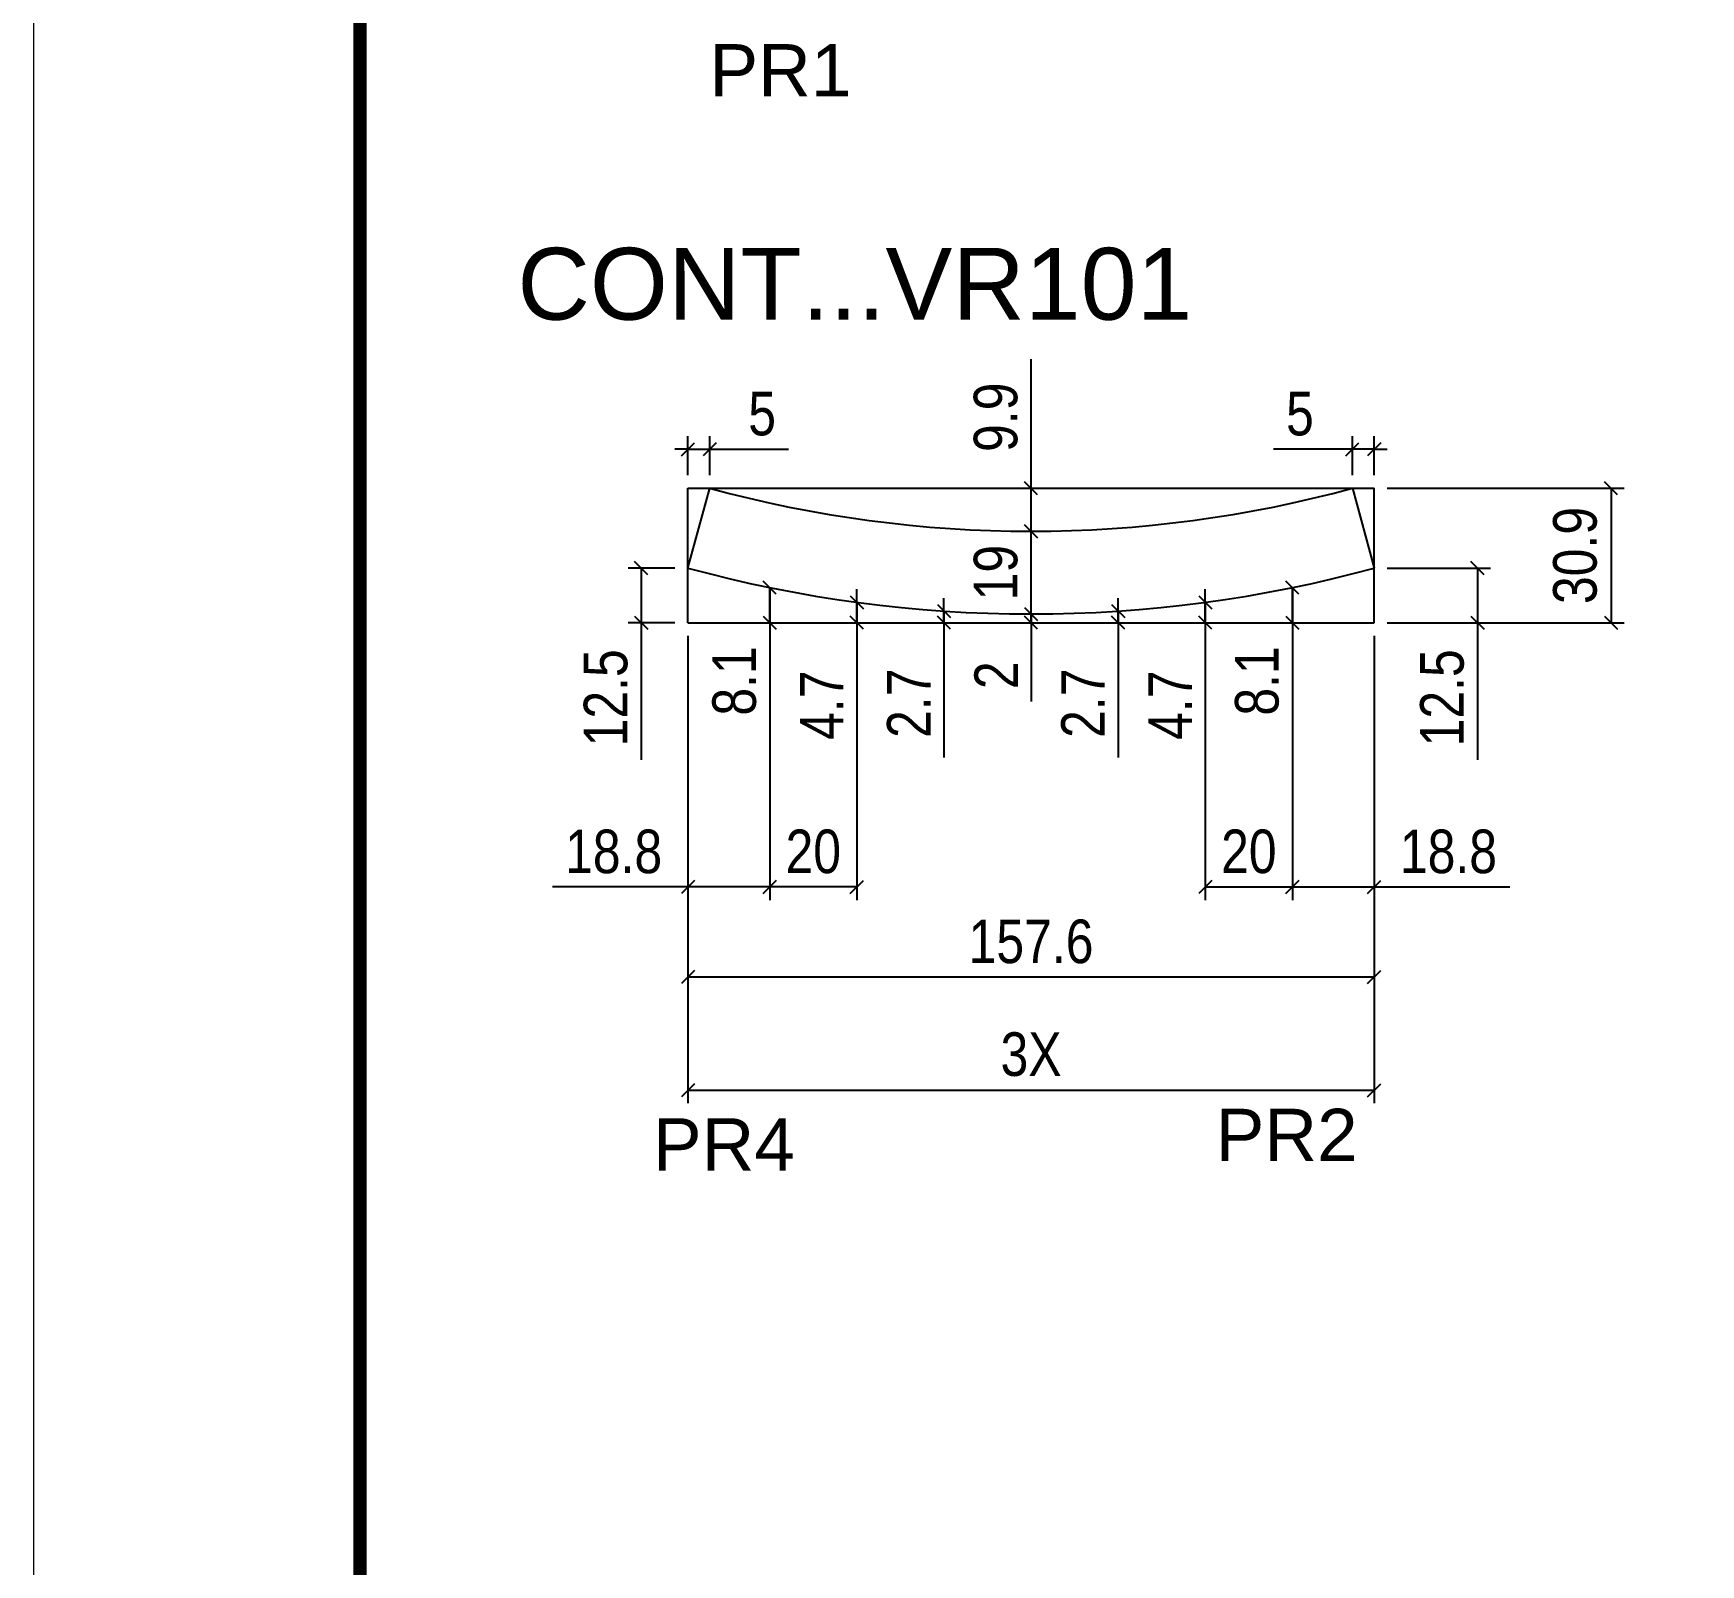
# Model space of a CAD drawing. Extents: x 2815 to 9069, y 548 to 5044.
# Drawn here: x 7584 to 7966.8, y 2139.2 to 2490.7 of the extents above; entities that cross this region are included whole.
import ezdxf

# ---------------------------------------------------------------- set-up
doc = ezdxf.new("R2010")
doc.units = 0
doc.linetypes.add('DASHED', pattern=[0.75, 0.5, -0.25])
for name, color, linetype in [('5', 5, 'Continuous'), ('NOMENCLATURA', 7, 'Continuous'), ('Painéis', 200, 'Continuous')]:
    doc.layers.add(name, color=color, linetype=linetype)
for name, color, linetype, lineweight in [('Escoras', 2, 'Continuous', 25), ('Folhas', 255, 'Continuous', 9), ('SARRAFO DE PRESSAO', 251, 'DASHED', 9)]:
    doc.layers.add(name, color=color, linetype=linetype, lineweight=lineweight)
doc.styles.add('COTA TECNICA-50', font='techl___.ttf', dxfattribs={"height": 10})
doc.styles.get("Standard").update_dxf_attribs({"font": 'arial.ttf'})
doc.dimstyles.new('COTA PAINEL-50', dxfattribs={"dimtxt": 10, "dimasz": 3, "dimexe": 3, "dimexo": 3, "dimgap": 3, "dimtad": 1, "dimdec": 1, "dimzin": 12, "dimdsep": 46, "dimtxsty": 'COTA TECNICA-50', "dimblk1": 'OBLIQUE', "dimblk2": 'OBLIQUE', "dimsah": 1, "dimcen": 0.9, "dimclrd": 4, "dimclre": 4, "dimclrt": 240, "dimadec": 1, "dimazin": 3, "dimtfac": 1, "dimtdec": 1, "dimtmove": 0, "dimatfit": 3, "dimfxl": 1, "dimtolj": 1, "dimtzin": 12, "dimarcsym": 0})

# ---------------------------------------------------------------- blocks, each defined once
blk = doc.blocks.new('9999999999')
at = {"layer": 'Folhas'}
blk.add_lwpolyline([(98138.98, 34190.21), (99623.98, 34190.21), (99623.98, 35240.21), (98138.98, 35240.21)], close=True, dxfattribs=at)
at = {"layer": 'Folhas', "color": 30, "const_width": 3}
blk.add_lwpolyline([(98213.98, 34230.21), (99583.98, 34230.21), (99583.98, 35200.21), (98213.98, 35200.21)], close=True, dxfattribs=at)
blk = doc.blocks.new('_Oblique')
at = {"color": 0, "linetype": 'ByBlock', "lineweight": -2}
blk.add_line((-0.5, -0.5), (0.5, 0.5), dxfattribs=at)
blk = doc.blocks.new('*D726')
at = {"layer": 'Defpoints', "color": 0, "linetype": 'ByBlock', "transparency": 16777216}
for p in [(7734.29, 2355.42), (7891.85, 2355.42), (7891.85, 2274.09)]:
    blk.add_point(p, dxfattribs=at)
at = {"layer": 'Escoras', "color": 4, "linetype": 'ByBlock', "lineweight": -2, "transparency": 16777216}
for p, q in [((7734.29, 2352.42), (7734.29, 2271.09)), ((7891.85, 2352.42), (7891.85, 2271.09)), ((7734.29, 2274.09), (7891.85, 2274.09))]:
    blk.add_line(p, q, dxfattribs=at)
at = {"layer": 'Escoras', "color": 4, "linetype": 'ByBlock', "lineweight": -2, "transparency": 16777216, "xscale": 3, "yscale": 3, "zscale": 3, "rotation": 180}
blk.add_blockref('_Oblique', (7734.29, 2274.09), dxfattribs=at)
at = {"layer": 'Escoras', "color": 4, "linetype": 'ByBlock', "lineweight": -2, "transparency": 16777216, "xscale": 3, "yscale": 3, "zscale": 3}
blk.add_blockref('_Oblique', (7891.85, 2274.09), dxfattribs=at)
at = {"layer": 'Escoras', "color": 240, "linetype": 'ByBlock', "transparency": 16777216, "insert": (7813.07, 2282.2), "char_height": 10, "attachment_point": 5, "style": 'COTA TECNICA-50'}
blk.add_mtext('\\A1;157.6', dxfattribs=at)
blk = doc.blocks.new('*D727')
at = {"layer": 'Defpoints', "color": 0, "linetype": 'ByBlock', "transparency": 16777216}
for p in [(7734.29, 2355.42), (7753.07, 2355.42), (7734.29, 2294.75)]:
    blk.add_point(p, dxfattribs=at)
at = {"layer": 'Escoras', "color": 4, "linetype": 'ByBlock', "lineweight": -2, "transparency": 16777216}
for p, q in [((7734.29, 2352.42), (7734.29, 2291.75)), ((7753.07, 2352.42), (7753.07, 2291.75)), ((7734.29, 2294.75), (7703.17, 2294.75)), ((7753.07, 2294.75), (7734.29, 2294.75))]:
    blk.add_line(p, q, dxfattribs=at)
at = {"layer": 'Escoras', "color": 4, "linetype": 'ByBlock', "lineweight": -2, "transparency": 16777216, "xscale": 3, "yscale": 3, "zscale": 3, "rotation": 180}
blk.add_blockref('_Oblique', (7734.29, 2294.75), dxfattribs=at)
at = {"layer": 'Escoras', "color": 4, "linetype": 'ByBlock', "lineweight": -2, "transparency": 16777216, "xscale": 3, "yscale": 3, "zscale": 3}
blk.add_blockref('_Oblique', (7753.07, 2294.75), dxfattribs=at)
at = {"layer": 'Escoras', "color": 240, "linetype": 'ByBlock', "transparency": 16777216, "insert": (7717.23, 2302.85), "char_height": 10, "attachment_point": 5, "style": 'COTA TECNICA-50'}
blk.add_mtext('\\A1;18.8', dxfattribs=at)
blk = doc.blocks.new('*D728')
at = {"layer": 'Defpoints', "color": 0, "linetype": 'ByBlock', "transparency": 16777216}
for p in [(7753.07, 2355.42), (7773.07, 2355.42), (7753.07, 2294.75)]:
    blk.add_point(p, dxfattribs=at)
at = {"layer": 'Escoras', "color": 4, "linetype": 'ByBlock', "lineweight": -2, "transparency": 16777216}
for p, q in [((7753.07, 2352.42), (7753.07, 2291.75)), ((7773.07, 2352.42), (7773.07, 2291.75)), ((7773.07, 2294.75), (7753.07, 2294.75))]:
    blk.add_line(p, q, dxfattribs=at)
at = {"layer": 'Escoras', "color": 4, "linetype": 'ByBlock', "lineweight": -2, "transparency": 16777216, "xscale": 3, "yscale": 3, "zscale": 3, "rotation": 180}
blk.add_blockref('_Oblique', (7753.07, 2294.75), dxfattribs=at)
at = {"layer": 'Escoras', "color": 4, "linetype": 'ByBlock', "lineweight": -2, "transparency": 16777216, "xscale": 3, "yscale": 3, "zscale": 3}
blk.add_blockref('_Oblique', (7773.07, 2294.75), dxfattribs=at)
at = {"layer": 'Escoras', "color": 240, "linetype": 'ByBlock', "transparency": 16777216, "insert": (7763.07, 2302.86), "char_height": 10, "attachment_point": 5, "style": 'COTA TECNICA-50'}
blk.add_mtext('\\A1;20', dxfattribs=at)
blk = doc.blocks.new('*D729')
at = {"layer": 'Defpoints', "color": 0, "linetype": 'ByBlock', "transparency": 16777216}
for p in [(7873.07, 2355.42), (7891.85, 2355.42), (7891.85, 2294.75)]:
    blk.add_point(p, dxfattribs=at)
at = {"layer": 'Escoras', "color": 4, "linetype": 'ByBlock', "lineweight": -2, "transparency": 16777216}
for p, q in [((7873.07, 2352.42), (7873.07, 2291.75)), ((7891.85, 2352.42), (7891.85, 2291.75)), ((7873.07, 2294.75), (7891.85, 2294.75)), ((7891.85, 2294.75), (7922.97, 2294.75))]:
    blk.add_line(p, q, dxfattribs=at)
at = {"layer": 'Escoras', "color": 4, "linetype": 'ByBlock', "lineweight": -2, "transparency": 16777216, "xscale": 3, "yscale": 3, "zscale": 3, "rotation": 180}
blk.add_blockref('_Oblique', (7873.07, 2294.75), dxfattribs=at)
at = {"layer": 'Escoras', "color": 4, "linetype": 'ByBlock', "lineweight": -2, "transparency": 16777216, "xscale": 3, "yscale": 3, "zscale": 3}
blk.add_blockref('_Oblique', (7891.85, 2294.75), dxfattribs=at)
at = {"layer": 'Escoras', "color": 240, "linetype": 'ByBlock', "transparency": 16777216, "insert": (7908.91, 2302.85), "char_height": 10, "attachment_point": 5, "style": 'COTA TECNICA-50'}
blk.add_mtext('\\A1;18.8', dxfattribs=at)
blk = doc.blocks.new('*D730')
at = {"layer": 'Defpoints', "color": 0, "linetype": 'ByBlock', "transparency": 16777216}
for p in [(7853.07, 2355.42), (7873.07, 2355.42), (7873.07, 2294.75)]:
    blk.add_point(p, dxfattribs=at)
at = {"layer": 'Escoras', "color": 4, "linetype": 'ByBlock', "lineweight": -2, "transparency": 16777216}
for p, q in [((7853.07, 2352.42), (7853.07, 2291.75)), ((7873.07, 2352.42), (7873.07, 2291.75)), ((7853.07, 2294.75), (7873.07, 2294.75))]:
    blk.add_line(p, q, dxfattribs=at)
at = {"layer": 'Escoras', "color": 4, "linetype": 'ByBlock', "lineweight": -2, "transparency": 16777216, "xscale": 3, "yscale": 3, "zscale": 3, "rotation": 180}
blk.add_blockref('_Oblique', (7853.07, 2294.75), dxfattribs=at)
at = {"layer": 'Escoras', "color": 4, "linetype": 'ByBlock', "lineweight": -2, "transparency": 16777216, "xscale": 3, "yscale": 3, "zscale": 3}
blk.add_blockref('_Oblique', (7873.07, 2294.75), dxfattribs=at)
at = {"layer": 'Escoras', "color": 240, "linetype": 'ByBlock', "transparency": 16777216, "insert": (7863.07, 2302.86), "char_height": 10, "attachment_point": 5, "style": 'COTA TECNICA-50'}
blk.add_mtext('\\A1;20', dxfattribs=at)
blk = doc.blocks.new('*D731')
at = {"layer": 'Defpoints', "color": 0, "linetype": 'ByBlock', "transparency": 16777216}
for p in [(7734.29, 2367.94), (7723.55, 2355.42), (7734.29, 2355.42)]:
    blk.add_point(p, dxfattribs=at)
at = {"layer": 'Escoras', "color": 4, "linetype": 'ByBlock', "lineweight": -2, "transparency": 16777216}
for p, q in [((7731.29, 2367.94), (7720.55, 2367.94)), ((7723.55, 2367.94), (7723.55, 2355.42)), ((7731.29, 2355.42), (7720.55, 2355.42)), ((7723.55, 2355.42), (7723.55, 2323.93))]:
    blk.add_line(p, q, dxfattribs=at)
at = {"layer": 'Escoras', "color": 4, "linetype": 'ByBlock', "lineweight": -2, "transparency": 16777216, "xscale": 3, "yscale": 3, "zscale": 3}
for p, rotation in [((7723.55, 2367.94), 90), ((7723.55, 2355.42), 270)]:
    blk.add_blockref('_Oblique', p, dxfattribs=dict(at, rotation=rotation))
at = {"layer": 'Escoras', "color": 240, "linetype": 'ByBlock', "transparency": 16777216, "insert": (7715.44, 2338.17), "char_height": 10, "attachment_point": 5, "rotation": 90, "style": 'COTA TECNICA-50'}
blk.add_mtext('\\A1;12.5', dxfattribs=at)
blk = doc.blocks.new('*D732')
at = {"layer": 'Defpoints', "color": 0, "linetype": 'ByBlock', "transparency": 16777216}
for p in [(7891.85, 2367.94), (7891.85, 2355.42), (7915.58, 2355.42)]:
    blk.add_point(p, dxfattribs=at)
at = {"layer": 'Escoras', "color": 4, "linetype": 'ByBlock', "lineweight": -2, "transparency": 16777216}
for p, q in [((7894.85, 2367.94), (7918.58, 2367.94)), ((7915.58, 2367.94), (7915.58, 2355.42)), ((7894.85, 2355.42), (7918.58, 2355.42)), ((7915.58, 2355.42), (7915.58, 2323.93))]:
    blk.add_line(p, q, dxfattribs=at)
at = {"layer": 'Escoras', "color": 4, "linetype": 'ByBlock', "lineweight": -2, "transparency": 16777216, "xscale": 3, "yscale": 3, "zscale": 3}
for p, rotation in [((7915.58, 2367.94), 90), ((7915.58, 2355.42), 270)]:
    blk.add_blockref('_Oblique', p, dxfattribs=dict(at, rotation=rotation))
at = {"layer": 'Escoras', "color": 240, "linetype": 'ByBlock', "transparency": 16777216, "insert": (7907.47, 2338.17), "char_height": 10, "attachment_point": 5, "rotation": 90, "style": 'COTA TECNICA-50'}
blk.add_mtext('\\A1;12.5', dxfattribs=at)
blk = doc.blocks.new('*D733')
at = {"layer": 'Defpoints', "color": 0, "linetype": 'ByBlock', "transparency": 16777216}
for p in [(7739.28, 2395.24), (7734.29, 2386.28), (7739.28, 2386.28)]:
    blk.add_point(p, dxfattribs=at)
at = {"layer": 'Escoras', "color": 4, "linetype": 'ByBlock', "lineweight": -2, "transparency": 16777216}
for p, q in [((7734.29, 2389.28), (7734.29, 2398.24)), ((7739.28, 2389.28), (7739.28, 2398.24)), ((7734.29, 2395.24), (7731.29, 2395.24)), ((7734.29, 2395.24), (7739.28, 2395.24)), ((7739.28, 2395.24), (7757.37, 2395.24))]:
    blk.add_line(p, q, dxfattribs=at)
at = {"layer": 'Escoras', "color": 4, "linetype": 'ByBlock', "lineweight": -2, "transparency": 16777216, "xscale": 3, "yscale": 3, "zscale": 3}
blk.add_blockref('_Oblique', (7734.29, 2395.24), dxfattribs=at)
at = {"layer": 'Escoras', "color": 4, "linetype": 'ByBlock', "lineweight": -2, "transparency": 16777216, "xscale": 3, "yscale": 3, "zscale": 3, "rotation": 180}
blk.add_blockref('_Oblique', (7739.28, 2395.24), dxfattribs=at)
at = {"layer": 'Escoras', "color": 240, "linetype": 'ByBlock', "transparency": 16777216, "insert": (7751.33, 2403.35), "char_height": 10, "attachment_point": 5, "style": 'COTA TECNICA-50'}
blk.add_mtext('\\A1;5', dxfattribs=at)
blk = doc.blocks.new('*D734')
at = {"layer": 'Defpoints', "color": 0, "linetype": 'ByBlock', "transparency": 16777216}
for p in [(7886.86, 2395.24), (7886.86, 2386.28), (7891.85, 2386.28)]:
    blk.add_point(p, dxfattribs=at)
at = {"layer": 'Escoras', "color": 4, "linetype": 'ByBlock', "lineweight": -2, "transparency": 16777216}
for p, q in [((7886.86, 2389.28), (7886.86, 2398.24)), ((7891.85, 2389.28), (7891.85, 2398.24)), ((7886.86, 2395.24), (7868.76, 2395.24)), ((7891.85, 2395.24), (7886.86, 2395.24)), ((7891.85, 2395.24), (7894.85, 2395.24))]:
    blk.add_line(p, q, dxfattribs=at)
at = {"layer": 'Escoras', "color": 4, "linetype": 'ByBlock', "lineweight": -2, "transparency": 16777216, "xscale": 3, "yscale": 3, "zscale": 3}
for p, rotation in [((7886.86, 2395.24), 359.9999999997493), ((7891.85, 2395.24), 179.9999999997493)]:
    blk.add_blockref('_Oblique', p, dxfattribs=dict(at, rotation=rotation))
at = {"layer": 'Escoras', "color": 240, "linetype": 'ByBlock', "transparency": 16777216, "insert": (7874.81, 2403.35), "char_height": 10, "attachment_point": 5, "style": 'COTA TECNICA-50'}
blk.add_mtext('\\A1;5', dxfattribs=at)
blk = doc.blocks.new('*D735')
at = {"layer": 'Defpoints', "color": 0, "linetype": 'ByBlock', "transparency": 16777216}
for p in [(7753.07, 2363.48), (7753.07, 2355.42), (7753.07, 2355.42)]:
    blk.add_point(p, dxfattribs=at)
at = {"layer": 'Escoras', "color": 4, "linetype": 'ByBlock', "lineweight": -2, "transparency": 16777216}
for p, q in [((7753.07, 2363.48), (7753.07, 2355.42)), ((7756.07, 2363.48), (7756.07, 2363.48)), ((7753.07, 2355.42), (7753.07, 2331.69)), ((7756.07, 2355.42), (7756.07, 2355.42))]:
    blk.add_line(p, q, dxfattribs=at)
at = {"layer": 'Escoras', "color": 4, "linetype": 'ByBlock', "lineweight": -2, "transparency": 16777216, "xscale": 3, "yscale": 3, "zscale": 3}
for p, rotation in [((7753.07, 2363.48), 90), ((7753.07, 2355.42), 270)]:
    blk.add_blockref('_Oblique', p, dxfattribs=dict(at, rotation=rotation))
at = {"layer": 'Escoras', "color": 240, "linetype": 'ByBlock', "transparency": 16777216, "insert": (7744.97, 2342.05), "char_height": 10, "attachment_point": 5, "rotation": 90, "style": 'COTA TECNICA-50'}
blk.add_mtext('\\A1;8.1', dxfattribs=at)
blk = doc.blocks.new('*D736')
at = {"layer": 'Defpoints', "color": 0, "linetype": 'ByBlock', "transparency": 16777216}
for p in [(7773.07, 2360.09), (7773.07, 2355.42), (7773.07, 2355.42)]:
    blk.add_point(p, dxfattribs=at)
at = {"layer": 'Escoras', "color": 4, "linetype": 'ByBlock', "lineweight": -2, "transparency": 16777216}
for p, q in [((7773.07, 2360.09), (7773.07, 2363.09)), ((7773.07, 2360.09), (7773.07, 2355.42)), ((7776.07, 2360.09), (7776.07, 2360.09)), ((7773.07, 2355.42), (7773.07, 2323.5)), ((7776.07, 2355.42), (7776.07, 2355.42))]:
    blk.add_line(p, q, dxfattribs=at)
at = {"layer": 'Escoras', "color": 4, "linetype": 'ByBlock', "lineweight": -2, "transparency": 16777216, "xscale": 3, "yscale": 3, "zscale": 3}
for p, rotation in [((7773.07, 2360.09), 270), ((7773.07, 2355.42), 90)]:
    blk.add_blockref('_Oblique', p, dxfattribs=dict(at, rotation=rotation))
at = {"layer": 'Escoras', "color": 240, "linetype": 'ByBlock', "transparency": 16777216, "insert": (7765, 2336.46), "char_height": 10, "attachment_point": 5, "rotation": 90, "style": 'COTA TECNICA-50'}
blk.add_mtext('\\A1;4.7', dxfattribs=at)
blk = doc.blocks.new('*D737')
at = {"layer": 'Defpoints', "color": 0, "linetype": 'ByBlock', "transparency": 16777216}
for p in [(7793.07, 2358.08), (7793.07, 2355.42), (7793.07, 2355.42)]:
    blk.add_point(p, dxfattribs=at)
at = {"layer": 'Escoras', "color": 4, "linetype": 'ByBlock', "lineweight": -2, "transparency": 16777216}
for p, q in [((7793.07, 2358.08), (7793.07, 2361.08)), ((7793.07, 2358.08), (7793.07, 2355.42)), ((7793.07, 2355.42), (7793.07, 2324.44)), ((7796.07, 2358.08), (7796.07, 2358.08)), ((7796.07, 2355.42), (7796.07, 2355.42))]:
    blk.add_line(p, q, dxfattribs=at)
at = {"layer": 'Escoras', "color": 4, "linetype": 'ByBlock', "lineweight": -2, "transparency": 16777216, "xscale": 3, "yscale": 3, "zscale": 3}
for p, rotation in [((7793.07, 2358.08), 270), ((7793.07, 2355.42), 90)]:
    blk.add_blockref('_Oblique', p, dxfattribs=dict(at, rotation=rotation))
at = {"layer": 'Escoras', "color": 240, "linetype": 'ByBlock', "transparency": 16777216, "insert": (7785, 2336.93), "char_height": 10, "attachment_point": 5, "rotation": 90, "style": 'COTA TECNICA-50'}
blk.add_mtext('\\A1;2.7', dxfattribs=at)
blk = doc.blocks.new('*D738')
at = {"layer": 'Defpoints', "color": 0, "linetype": 'ByBlock', "transparency": 16777216}
for p in [(7813.07, 2357.42), (7813.07, 2355.42), (7813.07, 2355.42)]:
    blk.add_point(p, dxfattribs=at)
at = {"layer": 'Escoras', "color": 4, "linetype": 'ByBlock', "lineweight": -2, "transparency": 16777216}
for p, q in [((7813.07, 2357.42), (7813.07, 2360.42)), ((7813.07, 2357.42), (7813.07, 2355.42)), ((7813.07, 2355.42), (7813.07, 2337.3)), ((7816.07, 2357.42), (7816.07, 2357.42)), ((7816.07, 2355.42), (7816.07, 2355.42))]:
    blk.add_line(p, q, dxfattribs=at)
at = {"layer": 'Escoras', "color": 4, "linetype": 'ByBlock', "lineweight": -2, "transparency": 16777216, "xscale": 3, "yscale": 3, "zscale": 3}
for p, rotation in [((7813.07, 2357.42), 270), ((7813.07, 2355.42), 90)]:
    blk.add_blockref('_Oblique', p, dxfattribs=dict(at, rotation=rotation))
at = {"layer": 'Escoras', "color": 240, "linetype": 'ByBlock', "transparency": 16777216, "insert": (7805.07, 2343.36), "char_height": 10, "attachment_point": 5, "rotation": 90, "style": 'COTA TECNICA-50'}
blk.add_mtext('\\A1;2', dxfattribs=at)
blk = doc.blocks.new('*D739')
at = {"layer": 'Defpoints', "color": 0, "linetype": 'ByBlock', "transparency": 16777216}
for p in [(7833.07, 2358.08), (7833.07, 2355.42), (7833.07, 2355.42)]:
    blk.add_point(p, dxfattribs=at)
at = {"layer": 'Escoras', "color": 4, "linetype": 'ByBlock', "lineweight": -2, "transparency": 16777216}
for p, q in [((7833.07, 2358.08), (7833.07, 2361.08)), ((7833.07, 2358.08), (7833.07, 2355.42)), ((7833.07, 2355.42), (7833.07, 2324.44)), ((7836.07, 2358.08), (7836.07, 2358.08)), ((7836.07, 2355.42), (7836.07, 2355.42))]:
    blk.add_line(p, q, dxfattribs=at)
at = {"layer": 'Escoras', "color": 4, "linetype": 'ByBlock', "lineweight": -2, "transparency": 16777216, "xscale": 3, "yscale": 3, "zscale": 3}
for p, rotation in [((7833.07, 2358.08), 270), ((7833.07, 2355.42), 90)]:
    blk.add_blockref('_Oblique', p, dxfattribs=dict(at, rotation=rotation))
at = {"layer": 'Escoras', "color": 240, "linetype": 'ByBlock', "transparency": 16777216, "insert": (7825, 2336.93), "char_height": 10, "attachment_point": 5, "rotation": 90, "style": 'COTA TECNICA-50'}
blk.add_mtext('\\A1;2.7', dxfattribs=at)
blk = doc.blocks.new('*D740')
at = {"layer": 'Defpoints', "color": 0, "linetype": 'ByBlock', "transparency": 16777216}
for p in [(7853.07, 2360.09), (7853.07, 2355.42), (7853.07, 2355.42)]:
    blk.add_point(p, dxfattribs=at)
at = {"layer": 'Escoras', "color": 4, "linetype": 'ByBlock', "lineweight": -2, "transparency": 16777216}
for p, q in [((7853.07, 2360.09), (7853.07, 2363.09)), ((7853.07, 2360.09), (7853.07, 2355.42)), ((7856.07, 2360.09), (7856.07, 2360.09)), ((7853.07, 2355.42), (7853.07, 2323.5)), ((7856.07, 2355.42), (7856.07, 2355.42))]:
    blk.add_line(p, q, dxfattribs=at)
at = {"layer": 'Escoras', "color": 4, "linetype": 'ByBlock', "lineweight": -2, "transparency": 16777216, "xscale": 3, "yscale": 3, "zscale": 3}
for p, rotation in [((7853.07, 2360.09), 270), ((7853.07, 2355.42), 90)]:
    blk.add_blockref('_Oblique', p, dxfattribs=dict(at, rotation=rotation))
at = {"layer": 'Escoras', "color": 240, "linetype": 'ByBlock', "transparency": 16777216, "insert": (7845, 2336.46), "char_height": 10, "attachment_point": 5, "rotation": 90, "style": 'COTA TECNICA-50'}
blk.add_mtext('\\A1;4.7', dxfattribs=at)
blk = doc.blocks.new('*D741')
at = {"layer": 'Defpoints', "color": 0, "linetype": 'ByBlock', "transparency": 16777216}
for p in [(7873.07, 2363.48), (7873.07, 2355.42), (7873.07, 2355.42)]:
    blk.add_point(p, dxfattribs=at)
at = {"layer": 'Escoras', "color": 4, "linetype": 'ByBlock', "lineweight": -2, "transparency": 16777216}
for p, q in [((7873.07, 2363.48), (7873.07, 2355.42)), ((7876.07, 2363.48), (7876.07, 2363.48)), ((7873.07, 2355.42), (7873.07, 2331.69)), ((7876.07, 2355.42), (7876.07, 2355.42))]:
    blk.add_line(p, q, dxfattribs=at)
at = {"layer": 'Escoras', "color": 4, "linetype": 'ByBlock', "lineweight": -2, "transparency": 16777216, "xscale": 3, "yscale": 3, "zscale": 3}
for p, rotation in [((7873.07, 2363.48), 90), ((7873.07, 2355.42), 270)]:
    blk.add_blockref('_Oblique', p, dxfattribs=dict(at, rotation=rotation))
at = {"layer": 'Escoras', "color": 240, "linetype": 'ByBlock', "transparency": 16777216, "insert": (7864.97, 2342.05), "char_height": 10, "attachment_point": 5, "rotation": 90, "style": 'COTA TECNICA-50'}
blk.add_mtext('\\A1;8.1', dxfattribs=at)
blk = doc.blocks.new('*D742')
at = {"layer": 'Defpoints', "color": 0, "linetype": 'ByBlock', "transparency": 16777216}
for p in [(7891.85, 2386.28), (7891.85, 2355.42), (7946.26, 2355.42)]:
    blk.add_point(p, dxfattribs=at)
at = {"layer": 'Escoras', "color": 4, "linetype": 'ByBlock', "lineweight": -2, "transparency": 16777216}
for p, q in [((7894.85, 2386.28), (7949.26, 2386.28)), ((7946.26, 2386.28), (7946.26, 2355.42)), ((7894.85, 2355.42), (7949.26, 2355.42))]:
    blk.add_line(p, q, dxfattribs=at)
at = {"layer": 'Escoras', "color": 4, "linetype": 'ByBlock', "lineweight": -2, "transparency": 16777216, "xscale": 3, "yscale": 3, "zscale": 3}
for p, rotation in [((7946.26, 2386.28), 90), ((7946.26, 2355.42), 270)]:
    blk.add_blockref('_Oblique', p, dxfattribs=dict(at, rotation=rotation))
at = {"layer": 'Escoras', "color": 240, "linetype": 'ByBlock', "transparency": 16777216, "insert": (7938.01, 2370.85), "char_height": 10, "attachment_point": 5, "rotation": 90, "style": 'COTA TECNICA-50'}
blk.add_mtext('\\A1;30.9', dxfattribs=at)
blk = doc.blocks.new('*D743')
at = {"layer": 'Defpoints', "color": 0, "linetype": 'ByBlock', "transparency": 16777216}
for p in [(7813.07, 2376.42), (7813.07, 2376.42), (7813.07, 2357.42)]:
    blk.add_point(p, dxfattribs=at)
at = {"layer": 'Escoras', "color": 4, "linetype": 'ByBlock', "lineweight": -2, "transparency": 16777216}
for p, q in [((7813.07, 2357.42), (7813.07, 2376.42)), ((7816.07, 2376.42), (7816.07, 2376.42)), ((7816.07, 2357.42), (7816.07, 2357.42))]:
    blk.add_line(p, q, dxfattribs=at)
at = {"layer": 'Escoras', "color": 4, "linetype": 'ByBlock', "lineweight": -2, "transparency": 16777216, "xscale": 3, "yscale": 3, "zscale": 3}
for p, rotation in [((7813.07, 2376.42), 90), ((7813.07, 2357.42), 270)]:
    blk.add_blockref('_Oblique', p, dxfattribs=dict(at, rotation=rotation))
at = {"layer": 'Escoras', "color": 240, "linetype": 'ByBlock', "transparency": 16777216, "insert": (7804.98, 2366.92), "char_height": 10, "attachment_point": 5, "rotation": 90, "style": 'COTA TECNICA-50'}
blk.add_mtext('\\A1;19', dxfattribs=at)
blk = doc.blocks.new('*D744')
at = {"layer": 'Defpoints', "color": 0, "linetype": 'ByBlock', "transparency": 16777216}
for p in [(7813.07, 2386.28), (7813.07, 2386.28), (7813.07, 2376.42)]:
    blk.add_point(p, dxfattribs=at)
at = {"layer": 'Escoras', "color": 4, "linetype": 'ByBlock', "lineweight": -2, "transparency": 16777216}
for p, q in [((7813.07, 2386.28), (7813.07, 2415.88)), ((7813.07, 2376.42), (7813.07, 2386.28)), ((7816.07, 2386.28), (7816.07, 2386.28)), ((7816.07, 2376.42), (7816.07, 2376.42))]:
    blk.add_line(p, q, dxfattribs=at)
at = {"layer": 'Escoras', "color": 4, "linetype": 'ByBlock', "lineweight": -2, "transparency": 16777216, "xscale": 3, "yscale": 3, "zscale": 3}
for p, rotation in [((7813.07, 2386.28), 90), ((7813.07, 2376.42), 270)]:
    blk.add_blockref('_Oblique', p, dxfattribs=dict(at, rotation=rotation))
at = {"layer": 'Escoras', "color": 240, "linetype": 'ByBlock', "transparency": 16777216, "insert": (7804.98, 2402.58), "char_height": 10, "attachment_point": 5, "rotation": 90, "style": 'COTA TECNICA-50'}
blk.add_mtext('\\A1;9.9', dxfattribs=at)
blk = doc.blocks.new('*D745')
at = {"layer": 'Defpoints', "color": 0, "linetype": 'ByBlock', "transparency": 16777216}
for p in [(7734.29, 2355.42), (7891.85, 2355.42), (7891.85, 2248.09)]:
    blk.add_point(p, dxfattribs=at)
at = {"layer": 'Escoras', "color": 4, "linetype": 'ByBlock', "lineweight": -2, "transparency": 16777216}
for p, q in [((7734.29, 2352.42), (7734.29, 2245.09)), ((7891.85, 2352.42), (7891.85, 2245.09)), ((7734.29, 2248.09), (7891.85, 2248.09))]:
    blk.add_line(p, q, dxfattribs=at)
at = {"layer": 'Escoras', "color": 4, "linetype": 'ByBlock', "lineweight": -2, "transparency": 16777216, "xscale": 3, "yscale": 3, "zscale": 3, "rotation": 180}
blk.add_blockref('_Oblique', (7734.29, 2248.09), dxfattribs=at)
at = {"layer": 'Escoras', "color": 4, "linetype": 'ByBlock', "lineweight": -2, "transparency": 16777216, "xscale": 3, "yscale": 3, "zscale": 3}
blk.add_blockref('_Oblique', (7891.85, 2248.09), dxfattribs=at)
at = {"layer": 'Escoras', "color": 240, "linetype": 'ByBlock', "transparency": 16777216, "insert": (7813.07, 2256.31), "char_height": 10, "attachment_point": 5, "style": 'COTA TECNICA-50'}
blk.add_mtext('\\A1;3X', dxfattribs=at)

msp = doc.modelspace()

# ---------------------------------------------------------------- linework, layer by layer
at = {"linetype": 'Continuous'}
for p, q in [((7734.29, 2367.94), (7739.28, 2386.28)), ((7886.86, 2386.28), (7891.85, 2367.94))]:
    msp.add_line(p, q, dxfattribs=at)
for radius in [281, 300]:
    msp.add_arc((7813.07, 2657.42), radius, 254.7752, 285.2248, dxfattribs=at)
at = {"layer": 'Escoras', "linetype": 'ByBlock'}
for p, q in [((7753.07, 2355.42), (7753.07, 2363.48)), ((7873.07, 2355.42), (7873.07, 2363.48)), ((7773.07, 2355.42), (7773.07, 2360.09)), ((7853.07, 2355.42), (7853.07, 2360.09)), ((7793.07, 2355.42), (7793.07, 2358.08)), ((7813.07, 2355.42), (7813.07, 2357.42)), ((7833.07, 2355.42), (7833.07, 2358.08))]:
    msp.add_line(p, q, dxfattribs=at)
at = {"layer": 'Painéis', "linetype": 'ByBlock'}
for p, q in [((7734.29, 2355.42), (7734.29, 2386.28)), ((7734.29, 2386.28), (7891.85, 2386.28)), ((7891.85, 2355.42), (7891.85, 2386.28)), ((7734.29, 2355.42), (7891.85, 2355.42))]:
    msp.add_line(p, q, dxfattribs=at)

# ---------------------------------------------------------------- block references
at = {"layer": 'SARRAFO DE PRESSAO', "color": 6, "linetype": 'ByBlock'}
msp.add_blockref('9999999999', (-90554.99, -32493.85), dxfattribs=at)

# ---------------------------------------------------------------- texts
at = {"layer": '5', "linetype": 'Continuous'}
for s, p in [('PR1', (7739.23, 2476.23)), ('PR2', (7855.46, 2231.83)), ('PR4', (7726.25, 2229.65))]:
    msp.add_text(s, height=12, rotation=360, dxfattribs=at).set_placement(p)
at = {"layer": 'NOMENCLATURA', "linetype": 'Continuous'}
msp.add_text('CONT...VR101', height=16.5, dxfattribs=at).set_placement((7695.13, 2424.97))

# ---------------------------------------------------------------- dimensions: what is measured, and where the dimension line sits
at = {"layer": 'Escoras', "linetype": 'ByBlock'}
for p1, p2, distance, picture, middle in [((7813.07, 2376.42), (7813.07, 2386.28), 0, '*D744', (7804.98, 2402.58)), ((7734.29, 2386.28), (7739.28, 2386.28), 8.96, '*D733', (7751.33, 2403.35)), ((7891.85, 2386.28), (7886.86, 2386.28), -8.96, '*D734', (7874.81, 2403.35)), ((7813.07, 2357.42), (7813.07, 2376.42), 0, '*D743', (7804.98, 2366.92)), ((7734.29, 2367.94), (7734.29, 2355.42), -10.74, '*D731', (7715.44, 2338.17)), ((7891.85, 2367.94), (7891.85, 2355.42), 23.73, '*D732', (7907.47, 2338.17)), ((7753.07, 2363.48), (7753.07, 2355.42), 0, '*D735', (7744.97, 2342.05)), ((7773.07, 2360.09), (7773.07, 2355.42), 0, '*D736', (7765, 2336.46)), ((7853.07, 2360.09), (7853.07, 2355.42), 0, '*D740', (7845, 2336.46)), ((7873.07, 2363.48), (7873.07, 2355.42), 0, '*D741', (7864.97, 2342.05)), ((7793.07, 2358.08), (7793.07, 2355.42), 0, '*D737', (7785, 2336.93)), ((7813.07, 2357.42), (7813.07, 2355.42), 0, '*D738', (7805.07, 2343.36)), ((7833.07, 2358.08), (7833.07, 2355.42), 0, '*D739', (7825, 2336.93)), ((7753.07, 2355.42), (7734.29, 2355.42), 60.66, '*D727', (7717.23, 2302.85)), ((7734.29, 2355.42), (7891.85, 2355.42), -81.33, '*D726', (7813.07, 2282.2)), ((7873.07, 2355.42), (7891.85, 2355.42), -60.66, '*D729', (7908.91, 2302.85))]:
    dim = msp.add_aligned_dim(p1=p1, p2=p2, distance=distance, dimstyle='COTA PAINEL-50', override={"dimarcsym": 1}, dxfattribs=at)
    dim.commit()
    dim.dimension.update_dxf_attribs({"geometry": picture, "text_midpoint": middle})
for base, p1, p2, angle, picture, middle in [((7946.26, 2355.42), (7891.85, 2386.28), (7891.85, 2355.42), 270, '*D742', (7946.26, 2370.85)), ((7753.07, 2294.75), (7773.07, 2355.42), (7753.07, 2355.42), 180, '*D728', (7763.07, 2294.75)), ((7873.07, 2294.75), (7853.07, 2355.42), (7873.07, 2355.42), 0, '*D730', (7863.07, 2294.75))]:
    dim = msp.add_linear_dim(base=base, p1=p1, p2=p2, angle=angle, dimstyle='COTA PAINEL-50', override={"dimarcsym": 1}, dxfattribs=at)
    dim.commit()
    dim.dimension.update_dxf_attribs({"geometry": picture, "text_midpoint": middle, "dimtype": 161})
dim = msp.add_aligned_dim(p1=(7734.29, 2355.42), p2=(7891.85, 2355.42), distance=-107.32, text='3X', dimstyle='COTA PAINEL-50', override={"dimarcsym": 1}, dxfattribs=at)
dim.commit()
dim.dimension.update_dxf_attribs({"geometry": '*D745', "text_midpoint": (7813.07, 2256.31)})

doc.saveas('drawing.dxf')
